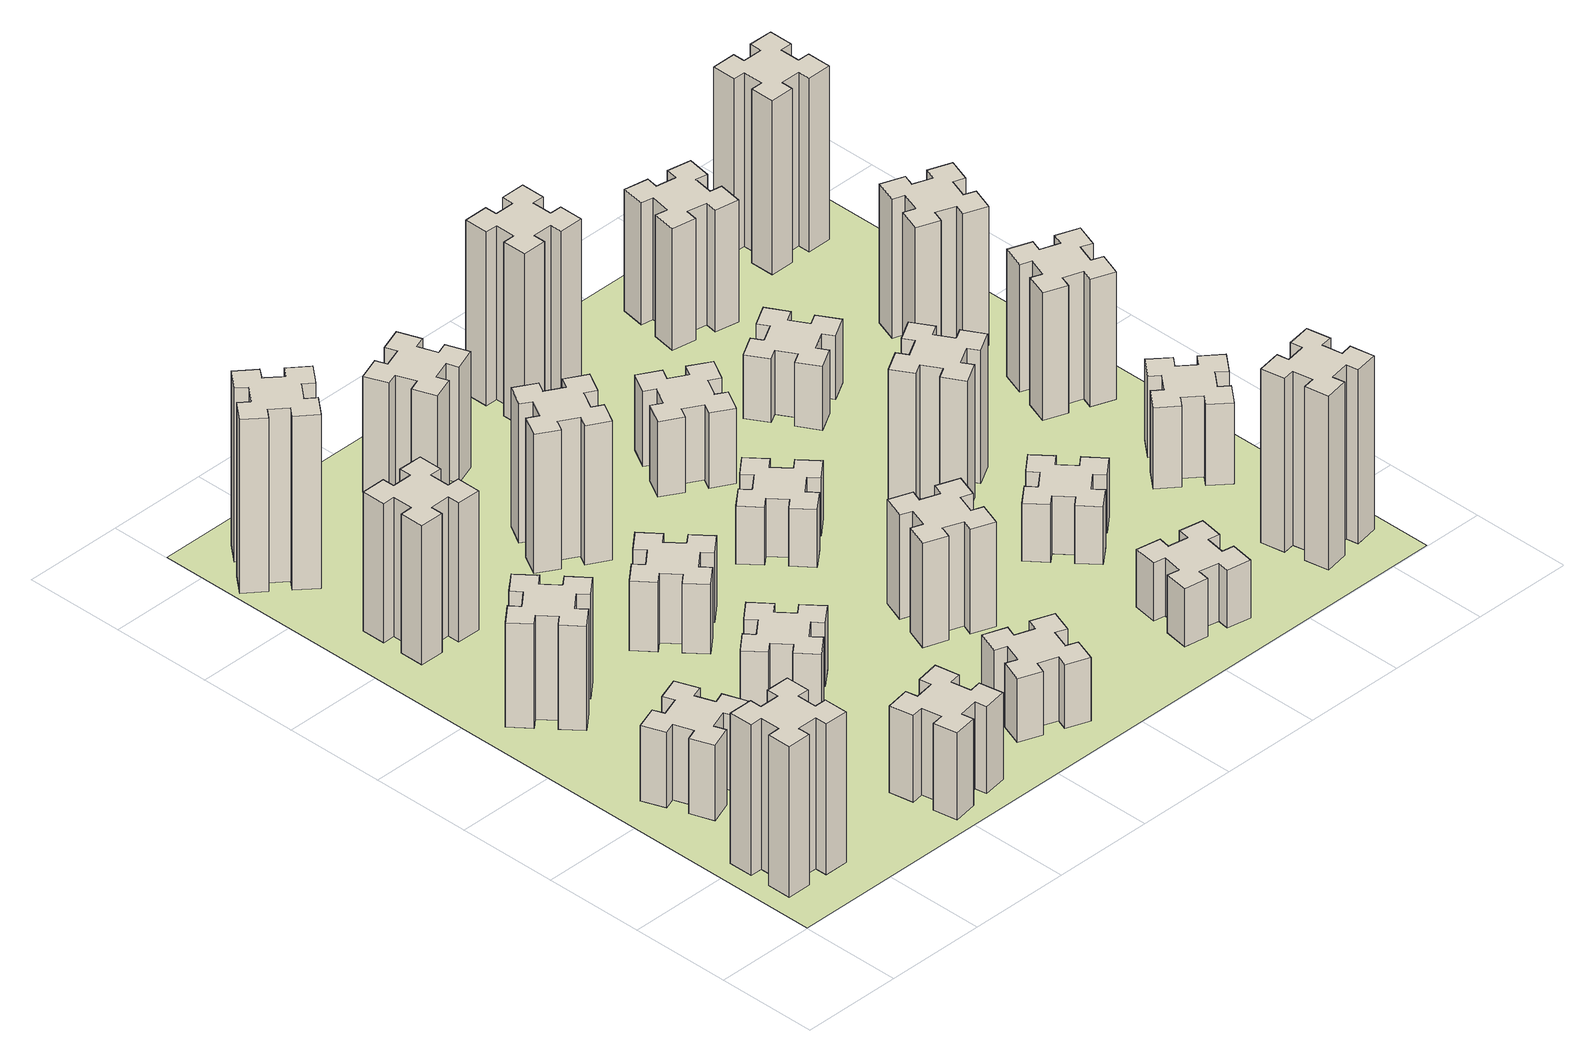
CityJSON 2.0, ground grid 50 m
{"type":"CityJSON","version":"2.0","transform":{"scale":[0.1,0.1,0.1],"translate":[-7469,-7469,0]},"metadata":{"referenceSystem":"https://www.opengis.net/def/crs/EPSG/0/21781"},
"CityObjects":{
"building1":{"type":"Building","attributes":{"class":"1000","function":"1000","usage":"1000","yearOfConstruction":2016,"roofType":"1000","measuredHeight":78,"storeysAboveGround":30,"storeysBelowGround":0},"geometry":[{"type":"Solid","lod":"1","boundaries":[[[[0,1,2,3,4,5,6,7,8,9,10,11,12,13,14,15,16,17,18,19]],[[17,16,20,21]],[[16,15,22,20]],[[15,14,23,22]],[[14,13,24,23]],[[13,12,25,24]],[[12,11,26,25]],[[11,10,27,26]],[[10,9,28,27]],[[9,8,29,28]],[[8,7,30,29]],[[7,6,31,30]],[[6,5,32,31]],[[5,4,33,32]],[[4,3,34,33]],[[3,2,35,34]],[[2,1,36,35]],[[1,0,37,36]],[[0,19,38,37]],[[19,18,39,38]],[[18,17,21,39]],[[24,25,26,27,28,29,30,31,32,33,34,35,36,37,38,39,21,20,22,23]]]]}]},
"building2":{"type":"Building","attributes":{"class":"1000","function":"1000","usage":"1000","yearOfConstruction":2016,"roofType":"1000","measuredHeight":39,"storeysAboveGround":30,"storeysBelowGround":0},"geometry":[{"type":"Solid","lod":"1","boundaries":[[[[40,41,42,43,44,45,46,47,48,49,50,51,52,53,54,55,56,57,58,59]],[[57,56,60,61]],[[56,55,62,60]],[[55,54,63,62]],[[54,53,64,63]],[[53,52,65,64]],[[52,51,66,65]],[[51,50,67,66]],[[50,49,68,67]],[[49,48,69,68]],[[48,47,70,69]],[[47,46,71,70]],[[46,45,72,71]],[[45,44,73,72]],[[44,43,74,73]],[[43,42,75,74]],[[42,41,76,75]],[[41,40,77,76]],[[40,59,78,77]],[[59,58,79,78]],[[58,57,61,79]],[[64,65,66,67,68,69,70,71,72,73,74,75,76,77,78,79,61,60,62,63]]]]}]},
"building3":{"type":"Building","attributes":{"class":"1000","function":"1000","usage":"1000","yearOfConstruction":2016,"roofType":"1000","measuredHeight":54,"storeysAboveGround":30,"storeysBelowGround":0},"geometry":[{"type":"Solid","lod":"1","boundaries":[[[[80,81,82,83,84,85,86,87,88,89,90,91,92,93,94,95,96,97,98,99]],[[97,96,100,101]],[[96,95,102,100]],[[95,94,103,102]],[[94,93,104,103]],[[93,92,105,104]],[[92,91,106,105]],[[91,90,107,106]],[[90,89,108,107]],[[89,88,109,108]],[[88,87,110,109]],[[87,86,111,110]],[[86,85,112,111]],[[85,84,113,112]],[[84,83,114,113]],[[83,82,115,114]],[[82,81,116,115]],[[81,80,117,116]],[[80,99,118,117]],[[99,98,119,118]],[[98,97,101,119]],[[104,105,106,107,108,109,110,111,112,113,114,115,116,117,118,119,101,100,102,103]]]]}]},
"building4":{"type":"Building","attributes":{"class":"1000","function":"1000","usage":"1000","yearOfConstruction":2016,"roofType":"1000","measuredHeight":72,"storeysAboveGround":30,"storeysBelowGround":0},"geometry":[{"type":"Solid","lod":"1","boundaries":[[[[120,121,122,123,124,125,126,127,128,129,130,131,132,133,134,135,136,137,138,139]],[[137,136,140,141]],[[136,135,142,140]],[[135,134,143,142]],[[134,133,144,143]],[[133,132,145,144]],[[132,131,146,145]],[[131,130,147,146]],[[130,129,148,147]],[[129,128,149,148]],[[128,127,150,149]],[[127,126,151,150]],[[126,125,152,151]],[[125,124,153,152]],[[124,123,154,153]],[[123,122,155,154]],[[122,121,156,155]],[[121,120,157,156]],[[120,139,158,157]],[[139,138,159,158]],[[138,137,141,159]],[[144,145,146,147,148,149,150,151,152,153,154,155,156,157,158,159,141,140,142,143]]]]}]},
"building5":{"type":"Building","attributes":{"class":"1000","function":"1000","usage":"1000","yearOfConstruction":2016,"roofType":"1000","measuredHeight":45,"storeysAboveGround":30,"storeysBelowGround":0},"geometry":[{"type":"Solid","lod":"1","boundaries":[[[[160,161,162,163,164,165,166,167,168,169,170,171,172,173,174,175,176,177,178,179]],[[177,176,180,181]],[[176,175,182,180]],[[175,174,183,182]],[[174,173,184,183]],[[173,172,185,184]],[[172,171,186,185]],[[171,170,187,186]],[[170,169,188,187]],[[169,168,189,188]],[[168,167,190,189]],[[167,166,191,190]],[[166,165,192,191]],[[165,164,193,192]],[[164,163,194,193]],[[163,162,195,194]],[[162,161,196,195]],[[161,160,197,196]],[[160,179,198,197]],[[179,178,199,198]],[[178,177,181,199]],[[184,185,186,187,188,189,190,191,192,193,194,195,196,197,198,199,181,180,182,183]]]]}]},
"building6":{"type":"Building","attributes":{"class":"1000","function":"1000","usage":"1000","yearOfConstruction":2016,"roofType":"1000","measuredHeight":90,"storeysAboveGround":30,"storeysBelowGround":0},"geometry":[{"type":"Solid","lod":"1","boundaries":[[[[200,201,202,203,204,205,206,207,208,209,210,211,212,213,214,215,216,217,218,219]],[[217,216,220,221]],[[216,215,222,220]],[[215,214,223,222]],[[214,213,224,223]],[[213,212,225,224]],[[212,211,226,225]],[[211,210,227,226]],[[210,209,228,227]],[[209,208,229,228]],[[208,207,230,229]],[[207,206,231,230]],[[206,205,232,231]],[[205,204,233,232]],[[204,203,234,233]],[[203,202,235,234]],[[202,201,236,235]],[[201,200,237,236]],[[200,219,238,237]],[[219,218,239,238]],[[218,217,221,239]],[[224,225,226,227,228,229,230,231,232,233,234,235,236,237,238,239,221,220,222,223]]]]}]},
"building7":{"type":"Building","attributes":{"class":"1000","function":"1000","usage":"1000","yearOfConstruction":2016,"roofType":"1000","measuredHeight":33,"storeysAboveGround":30,"storeysBelowGround":0},"geometry":[{"type":"Solid","lod":"1","boundaries":[[[[240,241,242,243,244,245,246,247,248,249,250,251,252,253,254,255,256,257,258,259]],[[257,256,260,261]],[[256,255,262,260]],[[255,254,263,262]],[[254,253,264,263]],[[253,252,265,264]],[[252,251,266,265]],[[251,250,267,266]],[[250,249,268,267]],[[249,248,269,268]],[[248,247,270,269]],[[247,246,271,270]],[[246,245,272,271]],[[245,244,273,272]],[[244,243,274,273]],[[243,242,275,274]],[[242,241,276,275]],[[241,240,277,276]],[[240,259,278,277]],[[259,258,279,278]],[[258,257,261,279]],[[264,265,266,267,268,269,270,271,272,273,274,275,276,277,278,279,261,260,262,263]]]]}]},
"building8":{"type":"Building","attributes":{"class":"1000","function":"1000","usage":"1000","yearOfConstruction":2016,"roofType":"1000","measuredHeight":36,"storeysAboveGround":30,"storeysBelowGround":0},"geometry":[{"type":"Solid","lod":"1","boundaries":[[[[280,281,282,283,284,285,286,287,288,289,290,291,292,293,294,295,296,297,298,299]],[[297,296,300,301]],[[296,295,302,300]],[[295,294,303,302]],[[294,293,304,303]],[[293,292,305,304]],[[292,291,306,305]],[[291,290,307,306]],[[290,289,308,307]],[[289,288,309,308]],[[288,287,310,309]],[[287,286,311,310]],[[286,285,312,311]],[[285,284,313,312]],[[284,283,314,313]],[[283,282,315,314]],[[282,281,316,315]],[[281,280,317,316]],[[280,299,318,317]],[[299,298,319,318]],[[298,297,301,319]],[[304,305,306,307,308,309,310,311,312,313,314,315,316,317,318,319,301,300,302,303]]]]}]},
"building9":{"type":"Building","attributes":{"class":"1000","function":"1000","usage":"1000","yearOfConstruction":2016,"roofType":"1000","measuredHeight":33,"storeysAboveGround":30,"storeysBelowGround":0},"geometry":[{"type":"Solid","lod":"1","boundaries":[[[[320,321,322,323,324,325,326,327,328,329,330,331,332,333,334,335,336,337,338,339]],[[337,336,340,341]],[[336,335,342,340]],[[335,334,343,342]],[[334,333,344,343]],[[333,332,345,344]],[[332,331,346,345]],[[331,330,347,346]],[[330,329,348,347]],[[329,328,349,348]],[[328,327,350,349]],[[327,326,351,350]],[[326,325,352,351]],[[325,324,353,352]],[[324,323,354,353]],[[323,322,355,354]],[[322,321,356,355]],[[321,320,357,356]],[[320,339,358,357]],[[339,338,359,358]],[[338,337,341,359]],[[344,345,346,347,348,349,350,351,352,353,354,355,356,357,358,359,341,340,342,343]]]]}]},
"building10":{"type":"Building","attributes":{"class":"1000","function":"1000","usage":"1000","yearOfConstruction":2016,"roofType":"1000","measuredHeight":72,"storeysAboveGround":30,"storeysBelowGround":0},"geometry":[{"type":"Solid","lod":"1","boundaries":[[[[360,361,362,363,364,365,366,367,368,369,370,371,372,373,374,375,376,377,378,379]],[[377,376,380,381]],[[376,375,382,380]],[[375,374,383,382]],[[374,373,384,383]],[[373,372,385,384]],[[372,371,386,385]],[[371,370,387,386]],[[370,369,388,387]],[[369,368,389,388]],[[368,367,390,389]],[[367,366,391,390]],[[366,365,392,391]],[[365,364,393,392]],[[364,363,394,393]],[[363,362,395,394]],[[362,361,396,395]],[[361,360,397,396]],[[360,379,398,397]],[[379,378,399,398]],[[378,377,381,399]],[[384,385,386,387,388,389,390,391,392,393,394,395,396,397,398,399,381,380,382,383]]]]}]},
"building11":{"type":"Building","attributes":{"class":"1000","function":"1000","usage":"1000","yearOfConstruction":2016,"roofType":"1000","measuredHeight":60,"storeysAboveGround":30,"storeysBelowGround":0},"geometry":[{"type":"Solid","lod":"1","boundaries":[[[[400,401,402,403,404,405,406,407,408,409,410,411,412,413,414,415,416,417,418,419]],[[417,416,420,421]],[[416,415,422,420]],[[415,414,423,422]],[[414,413,424,423]],[[413,412,425,424]],[[412,411,426,425]],[[411,410,427,426]],[[410,409,428,427]],[[409,408,429,428]],[[408,407,430,429]],[[407,406,431,430]],[[406,405,432,431]],[[405,404,433,432]],[[404,403,434,433]],[[403,402,435,434]],[[402,401,436,435]],[[401,400,437,436]],[[400,419,438,437]],[[419,418,439,438]],[[418,417,421,439]],[[424,425,426,427,428,429,430,431,432,433,434,435,436,437,438,439,421,420,422,423]]]]}]},
"building12":{"type":"Building","attributes":{"class":"1000","function":"1000","usage":"1000","yearOfConstruction":2016,"roofType":"1000","measuredHeight":54,"storeysAboveGround":30,"storeysBelowGround":0},"geometry":[{"type":"Solid","lod":"1","boundaries":[[[[440,441,442,443,444,445,446,447,448,449,450,451,452,453,454,455,456,457,458,459]],[[457,456,460,461]],[[456,455,462,460]],[[455,454,463,462]],[[454,453,464,463]],[[453,452,465,464]],[[452,451,466,465]],[[451,450,467,466]],[[450,449,468,467]],[[449,448,469,468]],[[448,447,470,469]],[[447,446,471,470]],[[446,445,472,471]],[[445,444,473,472]],[[444,443,474,473]],[[443,442,475,474]],[[442,441,476,475]],[[441,440,477,476]],[[440,459,478,477]],[[459,458,479,478]],[[458,457,461,479]],[[464,465,466,467,468,469,470,471,472,473,474,475,476,477,478,479,461,460,462,463]]]]}]},
"building13":{"type":"Building","attributes":{"class":"1000","function":"1000","usage":"1000","yearOfConstruction":2016,"roofType":"1000","measuredHeight":30,"storeysAboveGround":30,"storeysBelowGround":0},"geometry":[{"type":"Solid","lod":"1","boundaries":[[[[480,481,482,483,484,485,486,487,488,489,490,491,492,493,494,495,496,497,498,499]],[[497,496,500,501]],[[496,495,502,500]],[[495,494,503,502]],[[494,493,504,503]],[[493,492,505,504]],[[492,491,506,505]],[[491,490,507,506]],[[490,489,508,507]],[[489,488,509,508]],[[488,487,510,509]],[[487,486,511,510]],[[486,485,512,511]],[[485,484,513,512]],[[484,483,514,513]],[[483,482,515,514]],[[482,481,516,515]],[[481,480,517,516]],[[480,499,518,517]],[[499,498,519,518]],[[498,497,501,519]],[[504,505,506,507,508,509,510,511,512,513,514,515,516,517,518,519,501,500,502,503]]]]}]},
"building14":{"type":"Building","attributes":{"class":"1000","function":"1000","usage":"1000","yearOfConstruction":2016,"roofType":"1000","measuredHeight":39,"storeysAboveGround":30,"storeysBelowGround":0},"geometry":[{"type":"Solid","lod":"1","boundaries":[[[[520,521,522,523,524,525,526,527,528,529,530,531,532,533,534,535,536,537,538,539]],[[537,536,540,541]],[[536,535,542,540]],[[535,534,543,542]],[[534,533,544,543]],[[533,532,545,544]],[[532,531,546,545]],[[531,530,547,546]],[[530,529,548,547]],[[529,528,549,548]],[[528,527,550,549]],[[527,526,551,550]],[[526,525,552,551]],[[525,524,553,552]],[[524,523,554,553]],[[523,522,555,554]],[[522,521,556,555]],[[521,520,557,556]],[[520,539,558,557]],[[539,538,559,558]],[[538,537,541,559]],[[544,545,546,547,548,549,550,551,552,553,554,555,556,557,558,559,541,540,542,543]]]]}]},
"building15":{"type":"Building","attributes":{"class":"1000","function":"1000","usage":"1000","yearOfConstruction":2016,"roofType":"1000","measuredHeight":30,"storeysAboveGround":30,"storeysBelowGround":0},"geometry":[{"type":"Solid","lod":"1","boundaries":[[[[560,561,562,563,564,565,566,567,568,569,570,571,572,573,574,575,576,577,578,579]],[[577,576,580,581]],[[576,575,582,580]],[[575,574,583,582]],[[574,573,584,583]],[[573,572,585,584]],[[572,571,586,585]],[[571,570,587,586]],[[570,569,588,587]],[[569,568,589,588]],[[568,567,590,589]],[[567,566,591,590]],[[566,565,592,591]],[[565,564,593,592]],[[564,563,594,593]],[[563,562,595,594]],[[562,561,596,595]],[[561,560,597,596]],[[560,579,598,597]],[[579,578,599,598]],[[578,577,581,599]],[[584,585,586,587,588,589,590,591,592,593,594,595,596,597,598,599,581,580,582,583]]]]}]},
"building16":{"type":"Building","attributes":{"class":"1000","function":"1000","usage":"1000","yearOfConstruction":2016,"roofType":"1000","measuredHeight":90,"storeysAboveGround":30,"storeysBelowGround":0},"geometry":[{"type":"Solid","lod":"1","boundaries":[[[[600,601,602,603,604,605,606,607,608,609,610,611,612,613,614,615,616,617,618,619]],[[617,616,620,621]],[[616,615,622,620]],[[615,614,623,622]],[[614,613,624,623]],[[613,612,625,624]],[[612,611,626,625]],[[611,610,627,626]],[[610,609,628,627]],[[609,608,629,628]],[[608,607,630,629]],[[607,606,631,630]],[[606,605,632,631]],[[605,604,633,632]],[[604,603,634,633]],[[603,602,635,634]],[[602,601,636,635]],[[601,600,637,636]],[[600,619,638,637]],[[619,618,639,638]],[[618,617,621,639]],[[624,625,626,627,628,629,630,631,632,633,634,635,636,637,638,639,621,620,622,623]]]]}]},
"building17":{"type":"Building","attributes":{"class":"1000","function":"1000","usage":"1000","yearOfConstruction":2016,"roofType":"1000","measuredHeight":30,"storeysAboveGround":30,"storeysBelowGround":0},"geometry":[{"type":"Solid","lod":"1","boundaries":[[[[640,641,642,643,644,645,646,647,648,649,650,651,652,653,654,655,656,657,658,659]],[[657,656,660,661]],[[656,655,662,660]],[[655,654,663,662]],[[654,653,664,663]],[[653,652,665,664]],[[652,651,666,665]],[[651,650,667,666]],[[650,649,668,667]],[[649,648,669,668]],[[648,647,670,669]],[[647,646,671,670]],[[646,645,672,671]],[[645,644,673,672]],[[644,643,674,673]],[[643,642,675,674]],[[642,641,676,675]],[[641,640,677,676]],[[640,659,678,677]],[[659,658,679,678]],[[658,657,661,679]],[[664,665,666,667,668,669,670,671,672,673,674,675,676,677,678,679,661,660,662,663]]]]}]},
"building18":{"type":"Building","attributes":{"class":"1000","function":"1000","usage":"1000","yearOfConstruction":2016,"roofType":"1000","measuredHeight":69,"storeysAboveGround":30,"storeysBelowGround":0},"geometry":[{"type":"Solid","lod":"1","boundaries":[[[[680,681,682,683,684,685,686,687,688,689,690,691,692,693,694,695,696,697,698,699]],[[697,696,700,701]],[[696,695,702,700]],[[695,694,703,702]],[[694,693,704,703]],[[693,692,705,704]],[[692,691,706,705]],[[691,690,707,706]],[[690,689,708,707]],[[689,688,709,708]],[[688,687,710,709]],[[687,686,711,710]],[[686,685,712,711]],[[685,684,713,712]],[[684,683,714,713]],[[683,682,715,714]],[[682,681,716,715]],[[681,680,717,716]],[[680,699,718,717]],[[699,698,719,718]],[[698,697,701,719]],[[704,705,706,707,708,709,710,711,712,713,714,715,716,717,718,719,701,700,702,703]]]]}]},
"building19":{"type":"Building","attributes":{"class":"1000","function":"1000","usage":"1000","yearOfConstruction":2016,"roofType":"1000","measuredHeight":33,"storeysAboveGround":30,"storeysBelowGround":0},"geometry":[{"type":"Solid","lod":"1","boundaries":[[[[720,721,722,723,724,725,726,727,728,729,730,731,732,733,734,735,736,737,738,739]],[[737,736,740,741]],[[736,735,742,740]],[[735,734,743,742]],[[734,733,744,743]],[[733,732,745,744]],[[732,731,746,745]],[[731,730,747,746]],[[730,729,748,747]],[[729,728,749,748]],[[728,727,750,749]],[[727,726,751,750]],[[726,725,752,751]],[[725,724,753,752]],[[724,723,754,753]],[[723,722,755,754]],[[722,721,756,755]],[[721,720,757,756]],[[720,739,758,757]],[[739,738,759,758]],[[738,737,741,759]],[[744,745,746,747,748,749,750,751,752,753,754,755,756,757,758,759,741,740,742,743]]]]}]},
"building20":{"type":"Building","attributes":{"class":"1000","function":"1000","usage":"1000","yearOfConstruction":2016,"roofType":"1000","measuredHeight":90,"storeysAboveGround":30,"storeysBelowGround":0},"geometry":[{"type":"Solid","lod":"1","boundaries":[[[[760,761,762,763,764,765,766,767,768,769,770,771,772,773,774,775,776,777,778,779]],[[777,776,780,781]],[[776,775,782,780]],[[775,774,783,782]],[[774,773,784,783]],[[773,772,785,784]],[[772,771,786,785]],[[771,770,787,786]],[[770,769,788,787]],[[769,768,789,788]],[[768,767,790,789]],[[767,766,791,790]],[[766,765,792,791]],[[765,764,793,792]],[[764,763,794,793]],[[763,762,795,794]],[[762,761,796,795]],[[761,760,797,796]],[[760,779,798,797]],[[779,778,799,798]],[[778,777,781,799]],[[784,785,786,787,788,789,790,791,792,793,794,795,796,797,798,799,781,780,782,783]]]]}]},
"building21":{"type":"Building","attributes":{"class":"1000","function":"1000","usage":"1000","yearOfConstruction":2016,"roofType":"1000","measuredHeight":63,"storeysAboveGround":30,"storeysBelowGround":0},"geometry":[{"type":"Solid","lod":"1","boundaries":[[[[800,801,802,803,804,805,806,807,808,809,810,811,812,813,814,815,816,817,818,819]],[[817,816,820,821]],[[816,815,822,820]],[[815,814,823,822]],[[814,813,824,823]],[[813,812,825,824]],[[812,811,826,825]],[[811,810,827,826]],[[810,809,828,827]],[[809,808,829,828]],[[808,807,830,829]],[[807,806,831,830]],[[806,805,832,831]],[[805,804,833,832]],[[804,803,834,833]],[[803,802,835,834]],[[802,801,836,835]],[[801,800,837,836]],[[800,819,838,837]],[[819,818,839,838]],[[818,817,821,839]],[[824,825,826,827,828,829,830,831,832,833,834,835,836,837,838,839,821,820,822,823]]]]}]},
"building22":{"type":"Building","attributes":{"class":"1000","function":"1000","usage":"1000","yearOfConstruction":2016,"roofType":"1000","measuredHeight":42,"storeysAboveGround":30,"storeysBelowGround":0},"geometry":[{"type":"Solid","lod":"1","boundaries":[[[[840,841,842,843,844,845,846,847,848,849,850,851,852,853,854,855,856,857,858,859]],[[857,856,860,861]],[[856,855,862,860]],[[855,854,863,862]],[[854,853,864,863]],[[853,852,865,864]],[[852,851,866,865]],[[851,850,867,866]],[[850,849,868,867]],[[849,848,869,868]],[[848,847,870,869]],[[847,846,871,870]],[[846,845,872,871]],[[845,844,873,872]],[[844,843,874,873]],[[843,842,875,874]],[[842,841,876,875]],[[841,840,877,876]],[[840,859,878,877]],[[859,858,879,878]],[[858,857,861,879]],[[864,865,866,867,868,869,870,871,872,873,874,875,876,877,878,879,861,860,862,863]]]]}]},
"building23":{"type":"Building","attributes":{"class":"1000","function":"1000","usage":"1000","yearOfConstruction":2016,"roofType":"1000","measuredHeight":66,"storeysAboveGround":30,"storeysBelowGround":0},"geometry":[{"type":"Solid","lod":"1","boundaries":[[[[880,881,882,883,884,885,886,887,888,889,890,891,892,893,894,895,896,897,898,899]],[[897,896,900,901]],[[896,895,902,900]],[[895,894,903,902]],[[894,893,904,903]],[[893,892,905,904]],[[892,891,906,905]],[[891,890,907,906]],[[890,889,908,907]],[[889,888,909,908]],[[888,887,910,909]],[[887,886,911,910]],[[886,885,912,911]],[[885,884,913,912]],[[884,883,914,913]],[[883,882,915,914]],[[882,881,916,915]],[[881,880,917,916]],[[880,899,918,917]],[[899,898,919,918]],[[898,897,901,919]],[[904,905,906,907,908,909,910,911,912,913,914,915,916,917,918,919,901,900,902,903]]]]}]},
"building24":{"type":"Building","attributes":{"class":"1000","function":"1000","usage":"1000","yearOfConstruction":2016,"roofType":"1000","measuredHeight":72,"storeysAboveGround":30,"storeysBelowGround":0},"geometry":[{"type":"Solid","lod":"1","boundaries":[[[[920,921,922,923,924,925,926,927,928,929,930,931,932,933,934,935,936,937,938,939]],[[937,936,940,941]],[[936,935,942,940]],[[935,934,943,942]],[[934,933,944,943]],[[933,932,945,944]],[[932,931,946,945]],[[931,930,947,946]],[[930,929,948,947]],[[929,928,949,948]],[[928,927,950,949]],[[927,926,951,950]],[[926,925,952,951]],[[925,924,953,952]],[[924,923,954,953]],[[923,922,955,954]],[[922,921,956,955]],[[921,920,957,956]],[[920,939,958,957]],[[939,938,959,958]],[[938,937,941,959]],[[944,945,946,947,948,949,950,951,952,953,954,955,956,957,958,959,941,940,942,943]]]]}]},
"building25":{"type":"Building","attributes":{"class":"1000","function":"1000","usage":"1000","yearOfConstruction":2016,"roofType":"1000","measuredHeight":90,"storeysAboveGround":30,"storeysBelowGround":0},"geometry":[{"type":"Solid","lod":"1","boundaries":[[[[960,961,962,963,964,965,966,967,968,969,970,971,972,973,974,975,976,977,978,979]],[[977,976,980,981]],[[976,975,982,980]],[[975,974,983,982]],[[974,973,984,983]],[[973,972,985,984]],[[972,971,986,985]],[[971,970,987,986]],[[970,969,988,987]],[[969,968,989,988]],[[968,967,990,989]],[[967,966,991,990]],[[966,965,992,991]],[[965,964,993,992]],[[964,963,994,993]],[[963,962,995,994]],[[962,961,996,995]],[[961,960,997,996]],[[960,979,998,997]],[[979,978,999,998]],[[978,977,981,999]],[[984,985,986,987,988,989,990,991,992,993,994,995,996,997,998,999,981,980,982,983]]]]}]},
"landuse1":{"type":"LandUse","attributes":{"name":"plot1","function":"1010"},"geometry":[{"type":"MultiSurface","lod":"1","boundaries":[[[1000,1001,1002,1003]]]}]}
},
"vertices":[
[165,425,0],[165,325,0],[105,325,0],[105,205,0],[225,205,0],[225,265,0],[325,265,0],[325,205,0],[445,205,0],[445,325,0],[385,325,0],[385,425,0],[445,425,0],[445,545,0],[325,545,0],[325,485,0],[225,485,0],[225,545,0],[105,545,0],[105,425,0],[225,485,780],[225,545,780],[325,485,780],[325,545,780],[445,545,780],[445,425,780],[385,425,780],[385,325,780],[445,325,780],[445,205,780],[325,205,780],[325,265,780],[225,265,780],[225,205,780],[105,205,780],[105,325,780],[165,325,780],[165,425,780],[105,425,780],[105,545,780],
[255,1025,0],[289,931,0],[233,910,0],[274,797,0],[387,839,0],[366,895,0],[460,929,0],[480,873,0],[593,914,0],[552,1027,0],[496,1006,0],[462,1100,0],[518,1120,0],[477,1233,0],[364,1192,0],[385,1136,0],[291,1102,0],[270,1158,0],[157,1117,0],[199,1004,0],[291,1102,390],[270,1158,390],[385,1136,390],[364,1192,390],[477,1233,390],[518,1120,390],[462,1100,390],[496,1006,390],[552,1027,390],[593,914,390],[480,873,390],[460,929,390],[366,895,390],[387,839,390],[274,797,390],[233,910,390],[289,931,390],[255,1025,390],[199,1004,390],[157,1117,390],
[408,1739,0],[484,1803,0],[523,1757,0],[615,1834,0],[538,1926,0],[492,1888,0],[427,1964,0],[473,2003,0],[396,2095,0],[304,2018,0],[343,1972,0],[266,1907,0],[228,1953,0],[136,1876,0],[213,1784,0],[259,1823,0],[323,1746,0],[277,1708,0],[354,1616,0],[446,1693,0],[323,1746,540],[277,1708,540],[259,1823,540],[213,1784,540],[136,1876,540],[228,1953,540],[266,1907,540],[343,1972,540],[304,2018,540],[396,2095,540],[473,2003,540],[427,1964,540],[492,1888,540],[538,1926,540],[615,1834,540],[523,1757,540],[484,1803,540],[408,1739,540],[446,1693,540],[354,1616,540],
[485,2545,0],[485,2645,0],[545,2645,0],[545,2765,0],[425,2765,0],[425,2705,0],[325,2705,0],[325,2765,0],[205,2765,0],[205,2645,0],[265,2645,0],[265,2545,0],[205,2545,0],[205,2425,0],[325,2425,0],[325,2485,0],[425,2485,0],[425,2425,0],[545,2425,0],[545,2545,0],[425,2485,720],[425,2425,720],[325,2485,720],[325,2425,720],[205,2425,720],[205,2545,720],[265,2545,720],[265,2645,720],[205,2645,720],[205,2765,720],[325,2765,720],[325,2705,720],[425,2705,720],[425,2765,720],[545,2765,720],[545,2645,720],[485,2645,720],[485,2545,720],[545,2545,720],[545,2425,720],
[1085,158,0],[1184,176,0],[1194,117,0],[1312,137,0],[1291,256,0],[1232,245,0],[1215,344,0],[1274,354,0],[1253,472,0],[1135,451,0],[1145,392,0],[1047,375,0],[1037,434,0],[918,413,0],[939,295,0],[998,305,0],[1016,207,0],[957,197,0],[977,78,0],[1096,99,0],[1016,207,450],[957,197,450],[998,305,450],[939,295,450],[918,413,450],[1037,434,450],[1047,375,450],[1145,392,450],[1135,451,450],[1253,472,450],[1274,354,450],[1215,344,450],[1232,245,450],[1291,256,450],[1312,137,450],[1194,117,450],[1184,176,450],[1085,158,450],[1096,99,450],[977,78,450],
[384,3387,0],[308,3452,0],[346,3498,0],[254,3575,0],[177,3483,0],[223,3444,0],[159,3368,0],[113,3406,0],[36,3314,0],[128,3237,0],[166,3283,0],[243,3219,0],[204,3173,0],[296,3096,0],[373,3188,0],[327,3226,0],[392,3303,0],[438,3264,0],[515,3356,0],[423,3433,0],[392,3303,900],[438,3264,900],[327,3226,900],[373,3188,900],[296,3096,900],[204,3173,900],[243,3219,900],[166,3283,900],[128,3237,900],[36,3314,900],[113,3406,900],[159,3368,900],[223,3444,900],[177,3483,900],[254,3575,900],[346,3498,900],[308,3452,900],[384,3387,900],[423,3433,900],[515,3356,900],
[1083,1332,0],[1006,1267,0],[968,1313,0],[876,1236,0],[953,1144,0],[999,1183,0],[1063,1106,0],[1017,1068,0],[1094,976,0],[1186,1053,0],[1148,1099,0],[1224,1163,0],[1263,1117,0],[1355,1194,0],[1278,1286,0],[1232,1248,0],[1167,1324,0],[1213,1363,0],[1136,1455,0],[1044,1378,0],[1167,1324,330],[1213,1363,330],[1232,1248,330],[1278,1286,330],[1355,1194,330],[1263,1117,330],[1224,1163,330],[1148,1099,330],[1186,1053,330],[1094,976,330],[1017,1068,330],[1063,1106,330],[999,1183,330],[953,1144,330],[876,1236,330],[968,1313,330],[1006,1267,330],[1083,1332,330],[1044,1378,330],[1136,1455,330],
[1083,1972,0],[1006,1907,0],[968,1953,0],[876,1876,0],[953,1784,0],[999,1823,0],[1063,1746,0],[1017,1708,0],[1094,1616,0],[1186,1693,0],[1148,1739,0],[1224,1803,0],[1263,1757,0],[1355,1834,0],[1278,1926,0],[1232,1888,0],[1167,1964,0],[1213,2003,0],[1136,2095,0],[1044,2018,0],[1167,1964,360],[1213,2003,360],[1232,1888,360],[1278,1926,360],[1355,1834,360],[1263,1757,360],[1224,1803,360],[1148,1739,360],[1186,1693,360],[1094,1616,360],[1017,1708,360],[1063,1746,360],[999,1823,360],[953,1784,360],[876,1876,360],[968,1953,360],[1006,1907,360],[1083,1972,360],[1044,2018,360],[1136,2095,360],
[1669,460,0],[1635,366,0],[1579,387,0],[1537,274,0],[1650,233,0],[1671,289,0],[1765,255,0],[1744,199,0],[1857,157,0],[1898,270,0],[1842,291,0],[1876,385,0],[1932,364,0],[1973,477,0],[1860,518,0],[1840,462,0],[1746,496,0],[1767,552,0],[1654,593,0],[1613,480,0],[1746,496,330],[1767,552,330],[1840,462,330],[1860,518,330],[1973,477,330],[1932,364,330],[1876,385,330],[1842,291,330],[1898,270,330],[1857,157,330],[1744,199,330],[1765,255,330],[1671,289,330],[1650,233,330],[1537,274,330],[1579,387,330],[1635,366,330],[1669,460,330],[1613,480,330],[1654,593,330],
[1314,2666,0],[1227,2716,0],[1257,2768,0],[1153,2828,0],[1093,2724,0],[1145,2694,0],[1095,2607,0],[1043,2637,0],[983,2533,0],[1087,2473,0],[1117,2525,0],[1204,2475,0],[1174,2423,0],[1278,2363,0],[1338,2467,0],[1286,2497,0],[1336,2584,0],[1388,2554,0],[1448,2658,0],[1344,2718,0],[1336,2584,720],[1388,2554,720],[1286,2497,720],[1338,2467,720],[1278,2363,720],[1174,2423,720],[1204,2475,720],[1117,2525,720],[1087,2473,720],[983,2533,720],[1043,2637,720],[1095,2607,720],[1145,2694,720],[1093,2724,720],[1153,2828,720],[1257,2768,720],[1227,2716,720],[1314,2666,720],[1344,2718,720],[1448,2658,720],
[1125,3456,0],[1031,3422,0],[1010,3478,0],[897,3437,0],[939,3324,0],[995,3345,0],[1029,3251,0],[973,3230,0],[1014,3117,0],[1127,3159,0],[1106,3215,0],[1200,3249,0],[1220,3193,0],[1333,3234,0],[1292,3347,0],[1236,3326,0],[1202,3420,0],[1258,3440,0],[1217,3553,0],[1104,3512,0],[1202,3420,600],[1258,3440,600],[1236,3326,600],[1292,3347,600],[1333,3234,600],[1220,3193,600],[1200,3249,600],[1106,3215,600],[1127,3159,600],[1014,3117,600],[973,3230,600],[1029,3251,600],[995,3345,600],[939,3324,600],[897,3437,600],[1010,3478,600],[1031,3422,600],[1125,3456,600],[1104,3512,600],[1217,3553,600],
[1869,1200,0],[1835,1106,0],[1779,1127,0],[1737,1014,0],[1850,973,0],[1871,1029,0],[1965,995,0],[1944,939,0],[2057,897,0],[2098,1010,0],[2042,1031,0],[2076,1125,0],[2132,1104,0],[2173,1217,0],[2060,1258,0],[2040,1202,0],[1946,1236,0],[1967,1292,0],[1854,1333,0],[1813,1220,0],[1946,1236,540],[1967,1292,540],[2040,1202,540],[2060,1258,540],[2173,1217,540],[2132,1104,540],[2076,1125,540],[2042,1031,540],[2098,1010,540],[2057,897,540],[1944,939,540],[1965,995,540],[1871,1029,540],[1850,973,540],[1737,1014,540],[1779,1127,540],[1835,1106,540],[1869,1200,540],[1813,1220,540],[1854,1333,540],
[1972,1988,0],[1907,2064,0],[1953,2103,0],[1876,2195,0],[1784,2118,0],[1823,2072,0],[1746,2007,0],[1708,2053,0],[1616,1976,0],[1693,1884,0],[1739,1923,0],[1803,1846,0],[1757,1808,0],[1834,1716,0],[1926,1793,0],[1888,1839,0],[1964,1903,0],[2003,1857,0],[2095,1934,0],[2018,2026,0],[1964,1903,300],[2003,1857,300],[1888,1839,300],[1926,1793,300],[1834,1716,300],[1757,1808,300],[1803,1846,300],[1739,1923,300],[1693,1884,300],[1616,1976,300],[1708,2053,300],[1746,2007,300],[1823,2072,300],[1784,2118,300],[1876,2195,300],[1953,2103,300],[1907,2064,300],[1972,1988,300],[2018,2026,300],[2095,1934,300],
[2026,2497,0],[2076,2584,0],[2128,2554,0],[2188,2658,0],[2084,2718,0],[2054,2666,0],[1967,2716,0],[1997,2768,0],[1893,2828,0],[1833,2724,0],[1885,2694,0],[1835,2607,0],[1783,2637,0],[1723,2533,0],[1827,2473,0],[1857,2525,0],[1944,2475,0],[1914,2423,0],[2018,2363,0],[2078,2467,0],[1944,2475,390],[1914,2423,390],[1857,2525,390],[1827,2473,390],[1723,2533,390],[1783,2637,390],[1835,2607,390],[1885,2694,390],[1833,2724,390],[1893,2828,390],[1997,2768,390],[1967,2716,390],[2054,2666,390],[2084,2718,390],[2188,2658,390],[2128,2554,390],[2076,2584,390],[2026,2497,390],[2078,2467,390],[2018,2363,390],
[2596,444,0],[2578,345,0],[2519,356,0],[2498,237,0],[2617,217,0],[2627,276,0],[2725,258,0],[2715,199,0],[2833,178,0],[2854,297,0],[2795,307,0],[2812,405,0],[2871,395,0],[2892,513,0],[2774,534,0],[2764,475,0],[2665,492,0],[2676,551,0],[2557,572,0],[2537,454,0],[2665,492,300],[2676,551,300],[2764,475,300],[2774,534,300],[2892,513,300],[2871,395,300],[2812,405,300],[2795,307,300],[2854,297,300],[2833,178,300],[2715,199,300],[2725,258,300],[2627,276,300],[2617,217,300],[2498,237,300],[2519,356,300],[2578,345,300],[2596,444,300],[2537,454,300],[2557,572,300],
[1965,3385,0],[1965,3485,0],[2025,3485,0],[2025,3605,0],[1905,3605,0],[1905,3545,0],[1805,3545,0],[1805,3605,0],[1685,3605,0],[1685,3485,0],[1745,3485,0],[1745,3385,0],[1685,3385,0],[1685,3265,0],[1805,3265,0],[1805,3325,0],[1905,3325,0],[1905,3265,0],[2025,3265,0],[2025,3385,0],[1905,3325,900],[1905,3265,900],[1805,3325,900],[1805,3265,900],[1685,3265,900],[1685,3385,900],[1745,3385,900],[1745,3485,900],[1685,3485,900],[1685,3605,900],[1805,3605,900],[1805,3545,900],[1905,3545,900],[1905,3605,900],[2025,3605,900],[2025,3485,900],[1965,3485,900],[1965,3385,900],[2025,3385,900],[2025,3265,900],
[2728,999,0],[2804,1063,0],[2843,1017,0],[2935,1094,0],[2858,1186,0],[2812,1148,0],[2747,1224,0],[2793,1263,0],[2716,1355,0],[2624,1278,0],[2663,1232,0],[2586,1167,0],[2548,1213,0],[2456,1136,0],[2533,1044,0],[2579,1083,0],[2643,1006,0],[2597,968,0],[2674,876,0],[2766,953,0],[2643,1006,300],[2597,968,300],[2579,1083,300],[2533,1044,300],[2456,1136,300],[2548,1213,300],[2586,1167,300],[2663,1232,300],[2624,1278,300],[2716,1355,300],[2793,1263,300],[2747,1224,300],[2812,1148,300],[2858,1186,300],[2935,1094,300],[2843,1017,300],[2804,1063,300],[2728,999,300],[2766,953,300],[2674,876,300],
[2475,1744,0],[2525,1657,0],[2473,1627,0],[2533,1523,0],[2637,1583,0],[2607,1635,0],[2694,1685,0],[2724,1633,0],[2828,1693,0],[2768,1797,0],[2716,1767,0],[2666,1854,0],[2718,1884,0],[2658,1988,0],[2554,1928,0],[2584,1876,0],[2497,1826,0],[2467,1878,0],[2363,1818,0],[2423,1714,0],[2497,1826,690],[2467,1878,690],[2584,1876,690],[2554,1928,690],[2658,1988,690],[2718,1884,690],[2666,1854,690],[2716,1767,690],[2768,1797,690],[2828,1693,690],[2724,1633,690],[2694,1685,690],[2607,1635,690],[2637,1583,690],[2533,1523,690],[2473,1627,690],[2525,1657,690],[2475,1744,690],[2423,1714,690],[2363,1818,690],
[2475,2584,0],[2525,2497,0],[2473,2467,0],[2533,2363,0],[2637,2423,0],[2607,2475,0],[2694,2525,0],[2724,2473,0],[2828,2533,0],[2768,2637,0],[2716,2607,0],[2666,2694,0],[2718,2724,0],[2658,2828,0],[2554,2768,0],[2584,2716,0],[2497,2666,0],[2467,2718,0],[2363,2658,0],[2423,2554,0],[2497,2666,330],[2467,2718,330],[2584,2716,330],[2554,2768,330],[2658,2828,330],[2718,2724,330],[2666,2694,330],[2716,2607,330],[2768,2637,330],[2828,2533,330],[2724,2473,330],[2694,2525,330],[2607,2475,330],[2637,2423,330],[2533,2363,330],[2473,2467,330],[2525,2497,330],[2475,2584,330],[2423,2554,330],[2363,2658,330],
[3465,492,0],[3367,475,0],[3357,534,0],[3238,513,0],[3259,395,0],[3318,405,0],[3336,307,0],[3277,297,0],[3297,178,0],[3416,199,0],[3405,258,0],[3504,276,0],[3514,217,0],[3632,237,0],[3611,356,0],[3552,345,0],[3535,444,0],[3594,454,0],[3573,572,0],[3455,551,0],[3535,444,900],[3594,454,900],[3552,345,900],[3611,356,900],[3632,237,900],[3514,217,900],[3504,276,900],[3405,258,900],[3416,199,900],[3297,178,900],[3277,297,900],[3336,307,900],[3318,405,900],[3259,395,900],[3238,513,900],[3357,534,900],[3367,475,900],[3465,492,900],[3455,551,900],[3573,572,900],
[2596,3404,0],[2578,3305,0],[2519,3316,0],[2498,3197,0],[2617,3177,0],[2627,3236,0],[2725,3218,0],[2715,3159,0],[2833,3138,0],[2854,3257,0],[2795,3267,0],[2812,3365,0],[2871,3355,0],[2892,3473,0],[2774,3494,0],[2764,3435,0],[2665,3452,0],[2676,3511,0],[2557,3532,0],[2537,3414,0],[2665,3452,630],[2676,3511,630],[2764,3435,630],[2774,3494,630],[2892,3473,630],[2871,3355,630],[2812,3365,630],[2795,3267,630],[2854,3257,630],[2833,3138,630],[2715,3159,630],[2725,3218,630],[2627,3236,630],[2617,3177,630],[2498,3197,630],[2519,3316,630],[2578,3305,630],[2596,3404,630],[2537,3414,630],[2557,3532,630],
[3544,1167,0],[3468,1232,0],[3506,1278,0],[3414,1355,0],[3337,1263,0],[3383,1224,0],[3319,1148,0],[3273,1186,0],[3196,1094,0],[3288,1017,0],[3326,1063,0],[3403,999,0],[3364,953,0],[3456,876,0],[3533,968,0],[3487,1006,0],[3552,1083,0],[3598,1044,0],[3675,1136,0],[3583,1213,0],[3552,1083,420],[3598,1044,420],[3487,1006,420],[3533,968,420],[3456,876,420],[3364,953,420],[3403,999,420],[3326,1063,420],[3288,1017,420],[3196,1094,420],[3273,1186,420],[3319,1148,420],[3383,1224,420],[3337,1263,420],[3414,1355,420],[3506,1278,420],[3468,1232,420],[3544,1167,420],[3583,1213,420],[3675,1136,420],
[3520,1942,0],[3426,1976,0],[3447,2032,0],[3334,2073,0],[3293,1960,0],[3349,1940,0],[3315,1846,0],[3259,1867,0],[3217,1754,0],[3330,1713,0],[3351,1769,0],[3445,1735,0],[3424,1679,0],[3537,1637,0],[3578,1750,0],[3522,1771,0],[3556,1865,0],[3612,1844,0],[3653,1957,0],[3540,1998,0],[3556,1865,660],[3612,1844,660],[3522,1771,660],[3578,1750,660],[3537,1637,660],[3424,1679,660],[3445,1735,660],[3351,1769,660],[3330,1713,660],[3217,1754,660],[3259,1867,660],[3315,1846,660],[3349,1940,660],[3293,1960,660],[3334,2073,660],[3447,2032,660],[3426,1976,660],[3520,1942,660],[3540,1998,660],[3653,1957,660],
[3420,2582,0],[3326,2616,0],[3347,2672,0],[3234,2713,0],[3193,2600,0],[3249,2580,0],[3215,2486,0],[3159,2507,0],[3117,2394,0],[3230,2353,0],[3251,2409,0],[3345,2375,0],[3324,2319,0],[3437,2277,0],[3478,2390,0],[3422,2411,0],[3456,2505,0],[3512,2484,0],[3553,2597,0],[3440,2638,0],[3456,2505,720],[3512,2484,720],[3422,2411,720],[3478,2390,720],[3437,2277,720],[3324,2319,720],[3345,2375,720],[3251,2409,720],[3230,2353,720],[3117,2394,720],[3159,2507,720],[3215,2486,720],[3249,2580,720],[3193,2600,720],[3234,2713,720],[3347,2672,720],[3326,2616,720],[3420,2582,720],[3440,2638,720],[3553,2597,720],
[3285,3325,0],[3385,3325,0],[3385,3265,0],[3505,3265,0],[3505,3385,0],[3445,3385,0],[3445,3485,0],[3505,3485,0],[3505,3605,0],[3385,3605,0],[3385,3545,0],[3285,3545,0],[3285,3605,0],[3165,3605,0],[3165,3485,0],[3225,3485,0],[3225,3385,0],[3165,3385,0],[3165,3265,0],[3285,3265,0],[3225,3385,900],[3165,3385,900],[3225,3485,900],[3165,3485,900],[3165,3605,900],[3285,3605,900],[3285,3545,900],[3385,3545,900],[3385,3605,900],[3505,3605,900],[3505,3485,900],[3445,3485,900],[3445,3385,900],[3505,3385,900],[3505,3265,900],[3385,3265,900],[3385,3325,900],[3285,3325,900],[3285,3265,900],[3165,3265,900],
[5,3705,0],[3705,3705,0],[3705,5,0],[5,5,0]
]}
